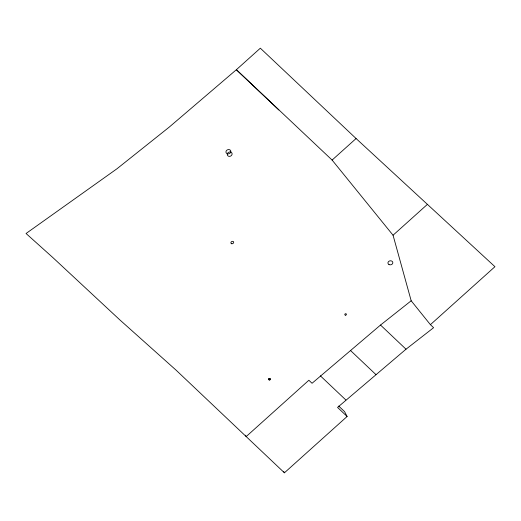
<?xml version="1.0" encoding="UTF-8"?>
<svg xmlns="http://www.w3.org/2000/svg" width="521" height="521" viewBox="0 0 521 521"><rect width="100%" height="100%" fill="white"/><g stroke="black" fill="none" stroke-linecap="round" stroke-linejoin="round"><path stroke-width="0.78" d="M332.111 160.071L356.084 138.534L494.95 266.7L430.411 324.674L411.18 300.78L393.055 235.225L332.111 160.071L236.365 69.723L169.156 127.17L116.951 168.784L26.05 233.499L52.849 257.563L119.674 319.744L176.065 370.144L284.42 472.808L347.11 416.487L344.596 411.642L338.715 406.067M393.055 235.225L427.474 204.304M411.18 300.78L380.519 325.045L312.053 383.274L308.868 380.252L246.179 436.572L245.463 435.191M430.411 324.674L433.602 327.696L406.015 349.2L337.549 407.429L347.11 416.487M356.084 138.534L260.337 48.193L236.365 69.723L278.859 109.983M380.519 325.045L406.015 349.2M350.438 350.431L375.928 374.586M320.356 375.817L345.846 399.972M283.704 471.427L284.42 472.808M270.086 378.526A0.834 0.723 -27.4 0 1 269.611 379.607A0.834 0.723 -27.4 0 1 268.556 379.158M268.589 378.767A0.834 0.723 -27.4 0 1 268.686 378.585M231.526 152.51A2.501 2.149 -27.7 0 1 230.341 156.215A2.501 2.149 -27.7 0 1 227.293 154.079A2.501 2.149 -27.7 0 1 231.057 152.178M231.78 243.763A1.472 1.153 -28 0 0 233.668 242.109A1.472 1.153 -28 0 0 231.389 241.777A1.472 1.153 -28 0 0 231.78 243.763M345.332 315.146A0.834 0.716 -21.8 0 0 346.413 314.222A0.834 0.716 -21.8 0 0 345.078 313.922A0.834 0.716 -21.8 0 0 345.332 315.146M227.566 153.825A2.501 2.117 -20.6 0 0 230.823 151.103A2.501 2.117 -20.6 0 0 226.817 150.224A2.501 2.117 -20.6 0 0 227.566 153.825M269.285 380.03A0.834 0.723 -27.4 0 0 270.347 379.073A0.834 0.723 -27.4 0 0 269.018 378.8A0.834 0.723 -27.4 0 0 269.285 380.03M388.979 264.538A2.455 2.019 -8 0 0 392.827 262.89A2.455 2.019 -8 0 0 389.363 261.021A2.455 2.019 -8 0 0 388.979 264.538"/></g></svg>
